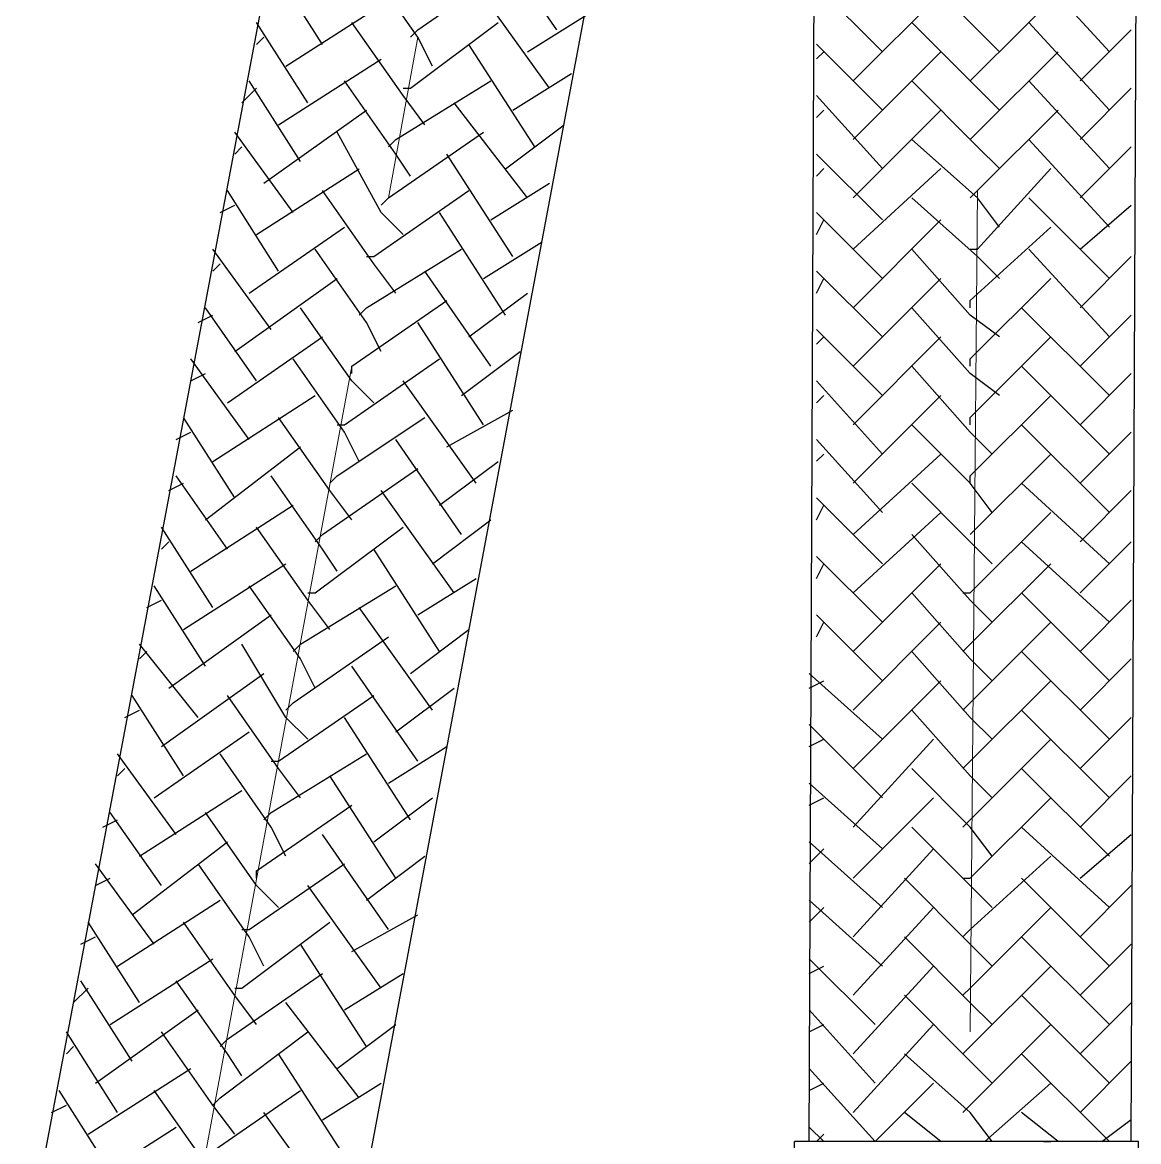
# Model space of a CAD drawing. Extents: x 0 to 1128, y 0 to 827.
# Drawn here: x 360.21 to 403.23, y 146.43 to 189.57 of the extents above; entities that cross this region are included whole.
import ezdxf

# ---------------------------------------------------------------- set-up
doc = ezdxf.new("R2010")
doc.units = 0
doc.header["$LTSCALE"] = 4
doc.header["$MEASUREMENT"] = 0
doc.linetypes.add('CENTER2', pattern=[28.575, 19.05, -3.175, 3.175, -3.175])
doc.layers.get('0').update_dxf_attribs({"linetype": 'CONTINUOUS'})
doc.layers.add('Cneter', color=1, linetype='CENTER2', lineweight=13)

msp = doc.modelspace()

# ---------------------------------------------------------------- linework, layer by layer
for points in [[(390.535, 146.427), (390.535, 146.427), (390.816, 211.839), (390.816, 211.839)], [(402.945, 146.427), (402.945, 146.427), (403.226, 211.839), (403.226, 211.839)], [(360.214, 141.349), (360.214, 141.349), (372.342, 205.635), (372.342, 205.635)], [(372.342, 139.093), (372.342, 139.093), (384.469, 203.663), (384.469, 203.663)], [(380.804, 189.284), (380.804, 189.284), (378.265, 192.947), (378.265, 192.947)], [(371.779, 188.719), (371.779, 188.719), (369.805, 191.821), (369.805, 191.821)], [(402.098, 188.436), (402.098, 188.436), (398.996, 191.823), (398.996, 191.823)], [(380.522, 187.027), (380.522, 187.027), (377.702, 190.975), (377.702, 190.975)], [(393.353, 188.436), (393.353, 188.436), (390.816, 190.977), (390.816, 190.977)], [(392.226, 187.31), (392.226, 187.31), (395.611, 190.692), (395.611, 190.692)], [(370.368, 187.873), (370.368, 187.873), (374.316, 190.41), (374.316, 190.41)], [(379.676, 188.436), (379.676, 188.436), (381.932, 189.847), (381.932, 189.847)], [(371.214, 186.462), (371.214, 186.462), (369.24, 189.564), (369.24, 189.564)], [(402.098, 186.182), (402.098, 186.182), (398.996, 189.566), (398.996, 189.566)], [(369.24, 188.719), (369.24, 188.719), (369.522, 188.999), (369.522, 188.999)], [(400.969, 187.31), (400.969, 187.31), (402.945, 189.282), (402.945, 189.282)], [(379.959, 184.771), (379.959, 184.771), (377.418, 188.719), (377.418, 188.719)], [(393.353, 186.182), (393.353, 186.182), (390.816, 188.721), (390.816, 188.721)], [(370.085, 185.617), (370.085, 185.617), (374.035, 188.153), (374.035, 188.153)], [(390.816, 188.156), (390.816, 188.156), (391.098, 188.436), (391.098, 188.436)], [(392.226, 185.054), (392.226, 185.054), (395.611, 188.436), (395.611, 188.436)], [(370.933, 184.208), (370.933, 184.208), (368.959, 187.308), (368.959, 187.308)], [(379.113, 186.182), (379.113, 186.182), (381.367, 187.59), (381.367, 187.59)], [(402.098, 183.927), (402.098, 183.927), (398.996, 187.31), (398.996, 187.31)], [(368.675, 186.462), (368.675, 186.462), (369.24, 187.027), (369.24, 187.027)], [(400.969, 185.054), (400.969, 185.054), (402.945, 187.027), (402.945, 187.027)], [(379.676, 182.797), (379.676, 182.797), (376.857, 186.462), (376.857, 186.462)], [(393.353, 183.927), (393.353, 183.927), (390.816, 186.745), (390.816, 186.745)], [(369.522, 183.362), (369.522, 183.362), (373.47, 186.182), (373.47, 186.182)], [(390.816, 185.899), (390.816, 185.899), (391.098, 186.182), (391.098, 186.182)], [(392.226, 182.797), (392.226, 182.797), (395.611, 186.182), (395.611, 186.182)], [(378.828, 183.925), (378.828, 183.925), (381.085, 185.617), (381.085, 185.617)], [(370.651, 182.234), (370.651, 182.234), (368.394, 185.334), (368.394, 185.334)], [(368.394, 184.488), (368.394, 184.488), (368.675, 184.771), (368.675, 184.771)], [(402.098, 181.671), (402.098, 181.671), (398.996, 185.054), (398.996, 185.054)], [(400.969, 182.797), (400.969, 182.797), (402.945, 184.773), (402.945, 184.773)], [(379.113, 180.541), (379.113, 180.541), (376.572, 184.488), (376.572, 184.488)], [(393.353, 181.952), (393.353, 181.952), (390.816, 184.49), (390.816, 184.49)], [(369.24, 181.386), (369.24, 181.386), (373.189, 183.925), (373.189, 183.925)], [(390.816, 183.643), (390.816, 183.643), (391.098, 183.927), (391.098, 183.927)], [(392.226, 180.825), (392.226, 180.825), (395.611, 183.927), (395.611, 183.927)], [(378.265, 181.952), (378.265, 181.952), (380.522, 183.362), (380.522, 183.362)], [(370.085, 179.978), (370.085, 179.978), (368.114, 183.08), (368.114, 183.08)], [(367.829, 182.234), (367.829, 182.234), (368.394, 182.517), (368.394, 182.517)], [(402.098, 179.697), (402.098, 179.697), (398.996, 182.797), (398.996, 182.797)], [(400.969, 180.825), (400.969, 180.825), (402.945, 182.517), (402.945, 182.517)], [(378.828, 178.284), (378.828, 178.284), (376.291, 182.234), (376.291, 182.234)], [(393.353, 179.697), (393.353, 179.697), (390.816, 182.234), (390.816, 182.234)], [(368.959, 179.132), (368.959, 179.132), (372.624, 181.669), (372.624, 181.669)], [(390.816, 181.388), (390.816, 181.388), (391.098, 181.952), (391.098, 181.952)], [(392.226, 178.569), (392.226, 178.569), (395.611, 181.952), (395.611, 181.952)], [(369.805, 177.723), (369.805, 177.723), (367.549, 180.823), (367.549, 180.823)], [(377.983, 179.695), (377.983, 179.695), (380.239, 181.106), (380.239, 181.106)], [(402.098, 177.441), (402.098, 177.441), (398.996, 180.825), (398.996, 180.825)], [(400.969, 178.569), (400.969, 178.569), (402.945, 180.543), (402.945, 180.543)], [(367.549, 179.978), (367.549, 179.978), (367.829, 180.26), (367.829, 180.26)], [(378.265, 176.313), (378.265, 176.313), (375.726, 179.978), (375.726, 179.978)], [(393.353, 177.441), (393.353, 177.441), (390.816, 179.978), (390.816, 179.978)], [(368.394, 176.878), (368.394, 176.878), (372.342, 179.695), (372.342, 179.695)], [(390.816, 179.132), (390.816, 179.132), (391.098, 179.697), (391.098, 179.697)], [(392.226, 176.313), (392.226, 176.313), (395.611, 179.697), (395.611, 179.697)], [(377.418, 177.439), (377.418, 177.439), (379.676, 179.132), (379.676, 179.132)], [(366.983, 178.004), (366.983, 178.004), (367.549, 178.284), (367.549, 178.284)], [(369.24, 175.748), (369.24, 175.748), (367.264, 178.569), (367.264, 178.569)], [(402.098, 175.184), (402.098, 175.184), (398.713, 178.569), (398.713, 178.569)], [(400.969, 176.313), (400.969, 176.313), (402.945, 178.286), (402.945, 178.286)], [(377.983, 174.056), (377.983, 174.056), (375.446, 178.004), (375.446, 178.004)], [(368.114, 174.902), (368.114, 174.902), (371.779, 177.439), (371.779, 177.439)], [(393.353, 175.184), (393.353, 175.184), (390.816, 177.723), (390.816, 177.723)], [(390.816, 177.16), (390.816, 177.16), (391.098, 177.441), (391.098, 177.441)], [(392.226, 174.058), (392.226, 174.058), (395.611, 177.441), (395.611, 177.441)], [(377.137, 175.184), (377.137, 175.184), (379.393, 176.878), (379.393, 176.878)], [(368.959, 173.491), (368.959, 173.491), (366.703, 176.593), (366.703, 176.593)], [(366.703, 175.748), (366.703, 175.748), (367.264, 176.032), (367.264, 176.032)], [(402.098, 172.928), (402.098, 172.928), (398.713, 176.313), (398.713, 176.313)], [(400.969, 174.058), (400.969, 174.058), (402.945, 176.03), (402.945, 176.03)], [(377.702, 171.8), (377.702, 171.8), (374.881, 175.748), (374.881, 175.748)], [(393.353, 172.928), (393.353, 172.928), (390.816, 175.75), (390.816, 175.75)], [(367.549, 172.646), (367.549, 172.646), (371.496, 175.184), (371.496, 175.184)], [(390.816, 174.904), (390.816, 174.904), (391.098, 175.184), (391.098, 175.184)], [(392.226, 171.802), (392.226, 171.802), (395.611, 175.184), (395.611, 175.184)], [(368.394, 171.237), (368.394, 171.237), (366.418, 174.337), (366.418, 174.337)], [(376.572, 173.211), (376.572, 173.211), (379.113, 174.621), (379.113, 174.621)], [(402.098, 170.676), (402.098, 170.676), (398.713, 174.058), (398.713, 174.058)], [(366.138, 173.491), (366.138, 173.491), (366.703, 173.776), (366.703, 173.776)], [(377.137, 169.828), (377.137, 169.828), (374.6, 173.491), (374.6, 173.491)], [(393.353, 170.676), (393.353, 170.676), (390.816, 173.493), (390.816, 173.493)], [(400.969, 171.802), (400.969, 171.802), (402.945, 173.776), (402.945, 173.776)], [(367.264, 170.391), (367.264, 170.391), (370.933, 173.211), (370.933, 173.211)], [(376.291, 170.954), (376.291, 170.954), (378.548, 172.646), (378.548, 172.646)], [(390.816, 172.648), (390.816, 172.648), (391.098, 172.928), (391.098, 172.928)], [(392.226, 169.828), (392.226, 169.828), (395.611, 172.928), (395.611, 172.928)], [(396.739, 169.828), (396.739, 169.828), (399.841, 172.928), (399.841, 172.928)], [(365.857, 171.519), (365.857, 171.519), (366.418, 171.8), (366.418, 171.8)], [(368.114, 169.263), (368.114, 169.263), (366.138, 172.085), (366.138, 172.085)], [(402.098, 168.7), (402.098, 168.7), (398.713, 171.802), (398.713, 171.802)], [(376.857, 167.572), (376.857, 167.572), (374.035, 171.519), (374.035, 171.519)], [(400.969, 169.546), (400.969, 169.546), (402.945, 171.521), (402.945, 171.521)], [(366.703, 168.417), (366.703, 168.417), (370.651, 170.954), (370.651, 170.954)], [(393.353, 168.7), (393.353, 168.7), (390.816, 171.237), (390.816, 171.237)], [(390.816, 170.391), (390.816, 170.391), (391.098, 170.956), (391.098, 170.956)], [(392.226, 167.574), (392.226, 167.574), (395.611, 170.676), (395.611, 170.676)], [(367.549, 167.007), (367.549, 167.007), (365.573, 170.109), (365.573, 170.109)], [(376.011, 168.7), (376.011, 168.7), (378.265, 170.391), (378.265, 170.391)], [(365.573, 169.263), (365.573, 169.263), (365.857, 169.546), (365.857, 169.546)], [(402.098, 166.444), (402.098, 166.444), (398.713, 169.546), (398.713, 169.546)], [(400.969, 167.574), (400.969, 167.574), (402.945, 169.546), (402.945, 169.546)], [(376.291, 165.315), (376.291, 165.315), (373.753, 169.263), (373.753, 169.263)], [(366.418, 166.161), (366.418, 166.161), (370.368, 168.7), (370.368, 168.7)], [(393.353, 166.444), (393.353, 166.444), (390.816, 168.98), (390.816, 168.98)], [(390.816, 168.135), (390.816, 168.135), (391.098, 168.7), (391.098, 168.7)], [(392.226, 165.317), (392.226, 165.317), (395.611, 168.7), (395.611, 168.7)], [(367.264, 164.752), (367.264, 164.752), (365.292, 167.854), (365.292, 167.854)], [(375.446, 166.726), (375.446, 166.726), (377.702, 168.135), (377.702, 168.135)], [(402.098, 164.189), (402.098, 164.189), (398.713, 167.574), (398.713, 167.574)], [(365.01, 167.007), (365.01, 167.007), (365.573, 167.289), (365.573, 167.289)], [(376.011, 163.061), (376.011, 163.061), (373.189, 167.007), (373.189, 167.007)], [(400.969, 165.317), (400.969, 165.317), (402.945, 167.289), (402.945, 167.289)], [(365.857, 163.907), (365.857, 163.907), (369.805, 166.726), (369.805, 166.726)], [(393.353, 164.189), (393.353, 164.189), (390.816, 166.728), (390.816, 166.728)], [(375.163, 164.47), (375.163, 164.47), (377.418, 166.161), (377.418, 166.161)], [(390.816, 165.881), (390.816, 165.881), (391.098, 166.444), (391.098, 166.444)], [(392.226, 163.061), (392.226, 163.061), (395.611, 166.444), (395.611, 166.444)], [(366.983, 162.779), (366.983, 162.779), (364.727, 165.598), (364.727, 165.598)], [(364.727, 165.035), (364.727, 165.035), (365.01, 165.315), (365.01, 165.315)], [(402.098, 161.933), (402.098, 161.933), (398.713, 165.317), (398.713, 165.317)], [(400.969, 163.061), (400.969, 163.061), (402.945, 165.035), (402.945, 165.035)], [(365.573, 161.65), (365.573, 161.65), (369.522, 164.47), (369.522, 164.47)], [(375.446, 161.085), (375.446, 161.085), (372.907, 164.752), (372.907, 164.752)], [(393.353, 161.933), (393.353, 161.933), (390.535, 164.472), (390.535, 164.472)], [(390.535, 163.907), (390.535, 163.907), (391.098, 164.189), (391.098, 164.189)], [(392.226, 160.805), (392.226, 160.805), (395.611, 164.189), (395.611, 164.189)], [(366.418, 160.524), (366.418, 160.524), (364.447, 163.624), (364.447, 163.624)], [(374.6, 162.215), (374.6, 162.215), (376.857, 163.907), (376.857, 163.907)], [(364.162, 162.779), (364.162, 162.779), (364.727, 163.061), (364.727, 163.061)], [(375.163, 158.831), (375.163, 158.831), (372.624, 162.779), (372.624, 162.779)], [(402.098, 159.679), (402.098, 159.679), (398.713, 163.061), (398.713, 163.061)], [(400.969, 160.805), (400.969, 160.805), (402.945, 162.779), (402.945, 162.779)], [(365.292, 159.677), (365.292, 159.677), (368.959, 162.215), (368.959, 162.215)], [(393.353, 159.679), (393.353, 159.679), (390.535, 162.498), (390.535, 162.498)], [(390.535, 161.65), (390.535, 161.65), (391.098, 161.933), (391.098, 161.933)], [(392.226, 158.55), (392.226, 158.55), (395.328, 161.933), (395.328, 161.933)], [(366.138, 158.268), (366.138, 158.268), (363.881, 161.37), (363.881, 161.37)], [(374.316, 160.24), (374.316, 160.24), (376.572, 161.65), (376.572, 161.65)], [(363.881, 160.524), (363.881, 160.524), (364.162, 160.805), (364.162, 160.805)], [(374.6, 156.577), (374.6, 156.577), (372.061, 160.524), (372.061, 160.524)], [(402.098, 157.422), (402.098, 157.422), (398.713, 160.805), (398.713, 160.805)], [(400.969, 158.55), (400.969, 158.55), (402.945, 160.524), (402.945, 160.524)], [(393.353, 157.705), (393.353, 157.705), (390.535, 160.242), (390.535, 160.242)], [(364.727, 157.422), (364.727, 157.422), (368.675, 159.959), (368.675, 159.959)], [(373.753, 157.985), (373.753, 157.985), (376.011, 159.677), (376.011, 159.677)], [(390.535, 159.396), (390.535, 159.396), (391.098, 159.679), (391.098, 159.679)], [(392.226, 156.577), (392.226, 156.577), (395.328, 159.679), (395.328, 159.679)], [(363.316, 158.548), (363.316, 158.548), (363.881, 158.831), (363.881, 158.831)], [(365.573, 156.292), (365.573, 156.292), (363.599, 159.113), (363.599, 159.113)], [(402.098, 155.448), (402.098, 155.448), (398.713, 158.55), (398.713, 158.55)], [(364.447, 155.166), (364.447, 155.166), (368.114, 157.985), (368.114, 157.985)], [(374.316, 154.601), (374.316, 154.601), (371.779, 158.268), (371.779, 158.268)], [(393.353, 155.448), (393.353, 155.448), (390.535, 157.985), (390.535, 157.985)], [(400.969, 156.577), (400.969, 156.577), (402.945, 158.268), (402.945, 158.268)], [(390.535, 157.14), (390.535, 157.14), (391.098, 157.705), (391.098, 157.705)], [(392.226, 154.32), (392.226, 154.32), (395.328, 157.705), (395.328, 157.705)], [(365.292, 154.038), (365.292, 154.038), (363.036, 157.138), (363.036, 157.138)], [(373.47, 155.731), (373.47, 155.731), (375.726, 157.422), (375.726, 157.422)], [(363.036, 156.292), (363.036, 156.292), (363.599, 156.577), (363.599, 156.577)], [(374.035, 152.344), (374.035, 152.344), (371.214, 156.292), (371.214, 156.292)], [(402.098, 153.192), (402.098, 153.192), (398.713, 156.577), (398.713, 156.577)], [(400.969, 154.32), (400.969, 154.32), (402.945, 156.294), (402.945, 156.294)], [(363.881, 153.19), (363.881, 153.19), (367.829, 155.731), (367.829, 155.731)], [(393.353, 153.192), (393.353, 153.192), (390.535, 155.729), (390.535, 155.729)], [(390.535, 154.883), (390.535, 154.883), (391.098, 155.448), (391.098, 155.448)], [(392.226, 152.066), (392.226, 152.066), (395.328, 155.448), (395.328, 155.448)], [(364.727, 151.783), (364.727, 151.783), (362.753, 154.885), (362.753, 154.885)], [(372.907, 153.755), (372.907, 153.755), (375.446, 155.166), (375.446, 155.166)], [(362.471, 154.038), (362.471, 154.038), (363.036, 154.32), (363.036, 154.32)], [(373.47, 150.09), (373.47, 150.09), (370.933, 154.038), (370.933, 154.038)], [(402.098, 150.936), (402.098, 150.936), (398.713, 154.32), (398.713, 154.32)], [(400.969, 152.066), (400.969, 152.066), (402.945, 154.038), (402.945, 154.038)], [(363.599, 150.936), (363.599, 150.936), (367.549, 153.475), (367.549, 153.475)], [(393.072, 150.936), (393.072, 150.936), (390.535, 153.475), (390.535, 153.475)], [(390.535, 152.912), (390.535, 152.912), (391.098, 153.192), (391.098, 153.192)], [(392.226, 149.81), (392.226, 149.81), (395.328, 153.192), (395.328, 153.192)], [(372.624, 151.499), (372.624, 151.499), (374.881, 152.909), (374.881, 152.909)], [(362.19, 151.783), (362.19, 151.783), (362.753, 152.344), (362.753, 152.344)], [(364.447, 149.527), (364.447, 149.527), (362.471, 152.629), (362.471, 152.629)], [(402.098, 148.681), (402.098, 148.681), (398.713, 152.066), (398.713, 152.066)], [(363.036, 148.681), (363.036, 148.681), (366.983, 151.499), (366.983, 151.499)], [(373.189, 148.116), (373.189, 148.116), (370.368, 151.783), (370.368, 151.783)], [(393.072, 148.681), (393.072, 148.681), (390.535, 151.501), (390.535, 151.501)], [(400.969, 149.81), (400.969, 149.81), (402.945, 151.781), (402.945, 151.781)], [(363.881, 147.553), (363.881, 147.553), (361.908, 150.653), (361.908, 150.653)], [(372.342, 149.244), (372.342, 149.244), (374.6, 150.936), (374.6, 150.936)], [(390.535, 150.655), (390.535, 150.655), (391.098, 150.936), (391.098, 150.936)], [(392.226, 147.553), (392.226, 147.553), (395.328, 150.936), (395.328, 150.936)], [(361.908, 149.807), (361.908, 149.807), (362.19, 150.09), (362.19, 150.09)], [(372.624, 145.86), (372.624, 145.86), (370.085, 149.807), (370.085, 149.807)], [(402.098, 146.427), (402.098, 146.427), (398.713, 149.81), (398.713, 149.81)], [(400.969, 147.553), (400.969, 147.553), (402.945, 149.529), (402.945, 149.529)], [(362.753, 146.708), (362.753, 146.708), (366.703, 149.244), (366.703, 149.244)], [(393.072, 146.427), (393.072, 146.427), (390.535, 149.244), (390.535, 149.244)], [(371.779, 147.271), (371.779, 147.271), (374.035, 148.681), (374.035, 148.681)], [(390.535, 148.399), (390.535, 148.399), (391.098, 148.681), (391.098, 148.681)], [(393.072, 146.427), (393.072, 146.427), (395.328, 148.681), (395.328, 148.681)], [(397.302, 146.427), (397.302, 146.427), (399.841, 148.681), (399.841, 148.681)], [(363.599, 145.297), (363.599, 145.297), (361.625, 148.399), (361.625, 148.399)], [(361.342, 147.553), (361.342, 147.553), (361.908, 147.836), (361.908, 147.836)], [(372.342, 143.606), (372.342, 143.606), (369.522, 147.553), (369.522, 147.553)], [(395.611, 146.427), (395.611, 146.427), (394.202, 147.553), (394.202, 147.553)], [(400.124, 146.427), (400.124, 146.427), (398.713, 147.553), (398.713, 147.553)], [(401.815, 146.427), (401.815, 146.427), (402.945, 147.273), (402.945, 147.273)], [(362.19, 144.451), (362.19, 144.451), (366.138, 146.988), (366.138, 146.988)], [(391.098, 146.427), (391.098, 146.427), (390.535, 146.988), (390.535, 146.988)], [(390.816, 146.427), (390.816, 146.427), (391.098, 146.708), (391.098, 146.708)], [(403.226, 146.427), (403.226, 146.427), (389.97, 146.427), (389.97, 146.427)], [(389.97, 144.734), (389.97, 144.734), (389.97, 146.427), (389.97, 146.427)], [(402.945, 146.427), (402.945, 146.427), (390.535, 146.427), (390.535, 146.427)], [(399.559, 146.427), (399.559, 146.427), (399.841, 146.427), (399.841, 146.427)], [(403.226, 144.734), (403.226, 144.734), (403.226, 146.427), (403.226, 146.427)]]:
    msp.add_open_spline(points, degree=3)
for points in [[(376.011, 187.873), (376.011, 187.873), (375.446, 188.999), (375.446, 188.999), (375.446, 188.999), (375.446, 188.999), (373.47, 191.821), (373.47, 191.821)], [(375.163, 188.999), (375.163, 188.999), (375.446, 189.284), (375.446, 189.284), (375.446, 189.284), (375.446, 189.284), (379.113, 191.821), (379.113, 191.821)], [(397.867, 188.436), (397.867, 188.436), (397.02, 189.282), (397.02, 189.282), (397.02, 189.282), (397.02, 189.282), (394.483, 191.823), (394.483, 191.823)], [(396.739, 187.31), (396.739, 187.31), (397.02, 187.59), (397.02, 187.59), (397.02, 187.59), (397.02, 187.59), (400.124, 190.692), (400.124, 190.692)], [(375.726, 185.617), (375.726, 185.617), (374.881, 186.745), (374.881, 186.745), (374.881, 186.745), (374.881, 186.745), (372.907, 189.564), (372.907, 189.564)], [(374.881, 187.027), (374.881, 187.027), (375.163, 187.027), (375.163, 187.027), (375.163, 187.027), (375.163, 187.027), (378.548, 189.564), (378.548, 189.564)], [(397.867, 186.182), (397.867, 186.182), (397.02, 187.027), (397.02, 187.027), (397.02, 187.027), (397.02, 187.027), (394.483, 189.566), (394.483, 189.566)], [(396.739, 185.054), (396.739, 185.054), (397.02, 185.336), (397.02, 185.336), (397.02, 185.336), (397.02, 185.336), (400.124, 188.436), (400.124, 188.436)], [(375.163, 183.643), (375.163, 183.643), (374.6, 184.488), (374.6, 184.488), (374.6, 184.488), (374.6, 184.488), (372.624, 187.308), (372.624, 187.308)], [(374.316, 184.771), (374.316, 184.771), (374.6, 185.054), (374.6, 185.054), (374.6, 185.054), (374.6, 185.054), (378.265, 187.308), (378.265, 187.308)], [(397.867, 183.927), (397.867, 183.927), (397.02, 184.773), (397.02, 184.773), (397.02, 184.773), (397.02, 184.773), (394.483, 187.31), (394.483, 187.31)], [(396.739, 182.797), (396.739, 182.797), (397.02, 183.08), (397.02, 183.08), (397.02, 183.08), (397.02, 183.08), (400.124, 186.182), (400.124, 186.182)], [(374.881, 181.386), (374.881, 181.386), (374.035, 182.234), (374.035, 182.234), (374.035, 182.234), (374.035, 182.234), (372.342, 185.334), (372.342, 185.334)], [(374.035, 182.517), (374.035, 182.517), (374.316, 182.797), (374.316, 182.797), (374.316, 182.797), (374.316, 182.797), (377.983, 185.334), (377.983, 185.334)], [(397.867, 181.671), (397.867, 181.671), (397.02, 182.797), (397.02, 182.797), (397.02, 182.797), (397.02, 182.797), (394.483, 185.054), (394.483, 185.054)], [(396.739, 180.825), (396.739, 180.825), (397.02, 180.825), (397.02, 180.825), (397.02, 180.825), (397.02, 180.825), (399.841, 183.927), (399.841, 183.927)], [(374.6, 179.132), (374.6, 179.132), (373.753, 180.26), (373.753, 180.26), (373.753, 180.26), (373.753, 180.26), (371.779, 183.08), (371.779, 183.08)], [(373.47, 180.541), (373.47, 180.541), (373.753, 180.541), (373.753, 180.541), (373.753, 180.541), (373.753, 180.541), (377.418, 183.08), (377.418, 183.08)], [(397.867, 179.697), (397.867, 179.697), (397.02, 180.543), (397.02, 180.543), (397.02, 180.543), (397.02, 180.543), (394.483, 182.797), (394.483, 182.797)], [(396.739, 178.569), (396.739, 178.569), (396.739, 178.852), (396.739, 178.852), (396.739, 178.852), (396.739, 178.852), (399.841, 181.671), (399.841, 181.671)], [(374.035, 176.878), (374.035, 176.878), (373.47, 178.004), (373.47, 178.004), (373.47, 178.004), (373.47, 178.004), (371.496, 180.823), (371.496, 180.823)], [(373.189, 178.284), (373.189, 178.284), (373.47, 178.569), (373.47, 178.569), (373.47, 178.569), (373.47, 178.569), (377.137, 180.823), (377.137, 180.823)], [(397.867, 177.441), (397.867, 177.441), (396.739, 178.286), (396.739, 178.286), (396.739, 178.286), (396.739, 178.286), (394.483, 180.825), (394.483, 180.825)], [(396.739, 176.313), (396.739, 176.313), (396.739, 176.595), (396.739, 176.595), (396.739, 176.595), (396.739, 176.595), (399.841, 179.697), (399.841, 179.697)], [(372.907, 176.032), (372.907, 176.032), (372.907, 176.313), (372.907, 176.313), (372.907, 176.313), (372.907, 176.313), (376.572, 178.85), (376.572, 178.85)], [(373.753, 174.902), (373.753, 174.902), (372.907, 175.748), (372.907, 175.748), (372.907, 175.748), (372.907, 175.748), (370.933, 178.569), (370.933, 178.569)], [(397.867, 175.184), (397.867, 175.184), (396.739, 176.03), (396.739, 176.03), (396.739, 176.03), (396.739, 176.03), (394.483, 178.569), (394.483, 178.569)], [(396.739, 174.058), (396.739, 174.058), (396.739, 174.339), (396.739, 174.339), (396.739, 174.339), (396.739, 174.339), (399.841, 177.441), (399.841, 177.441)], [(373.189, 172.646), (373.189, 172.646), (372.624, 173.776), (372.624, 173.776), (372.624, 173.776), (372.624, 173.776), (370.651, 176.593), (370.651, 176.593)], [(372.342, 174.056), (372.342, 174.056), (372.624, 174.056), (372.624, 174.056), (372.624, 174.056), (372.624, 174.056), (376.291, 176.593), (376.291, 176.593)], [(397.585, 172.928), (397.585, 172.928), (396.739, 173.776), (396.739, 173.776), (396.739, 173.776), (396.739, 173.776), (394.483, 176.313), (394.483, 176.313)], [(396.739, 171.802), (396.739, 171.802), (396.739, 172.082), (396.739, 172.082), (396.739, 172.082), (396.739, 172.082), (399.841, 175.184), (399.841, 175.184)], [(372.907, 170.391), (372.907, 170.391), (372.061, 171.519), (372.061, 171.519), (372.061, 171.519), (372.061, 171.519), (370.085, 174.337), (370.085, 174.337)], [(372.061, 171.8), (372.061, 171.8), (372.342, 172.085), (372.342, 172.085), (372.342, 172.085), (372.342, 172.085), (375.726, 174.337), (375.726, 174.337)], [(397.585, 170.676), (397.585, 170.676), (396.739, 171.802), (396.739, 171.802), (396.739, 171.802), (396.739, 171.802), (394.483, 174.058), (394.483, 174.058)], [(371.496, 169.546), (371.496, 169.546), (371.779, 169.828), (371.779, 169.828), (371.779, 169.828), (371.779, 169.828), (375.446, 172.365), (375.446, 172.365)], [(372.342, 168.417), (372.342, 168.417), (371.779, 169.263), (371.779, 169.263), (371.779, 169.263), (371.779, 169.263), (369.805, 172.085), (369.805, 172.085)], [(397.585, 168.7), (397.585, 168.7), (396.739, 169.546), (396.739, 169.546), (396.739, 169.546), (396.739, 169.546), (394.483, 171.802), (394.483, 171.802)], [(396.457, 167.574), (396.457, 167.574), (396.739, 167.574), (396.739, 167.574), (396.739, 167.574), (396.739, 167.574), (399.841, 170.676), (399.841, 170.676)], [(372.061, 166.161), (372.061, 166.161), (371.214, 167.289), (371.214, 167.289), (371.214, 167.289), (371.214, 167.289), (369.24, 170.109), (369.24, 170.109)], [(371.214, 167.572), (371.214, 167.572), (371.496, 167.572), (371.496, 167.572), (371.496, 167.572), (371.496, 167.572), (374.881, 170.109), (374.881, 170.109)], [(397.585, 166.444), (397.585, 166.444), (396.739, 167.289), (396.739, 167.289), (396.739, 167.289), (396.739, 167.289), (394.483, 169.828), (394.483, 169.828)], [(396.457, 165.317), (396.457, 165.317), (396.739, 165.598), (396.739, 165.598), (396.739, 165.598), (396.739, 165.598), (399.841, 168.7), (399.841, 168.7)], [(371.496, 163.907), (371.496, 163.907), (370.933, 165.035), (370.933, 165.035), (370.933, 165.035), (370.933, 165.035), (368.959, 167.854), (368.959, 167.854)], [(370.651, 165.315), (370.651, 165.315), (370.933, 165.598), (370.933, 165.598), (370.933, 165.598), (370.933, 165.598), (374.6, 167.854), (374.6, 167.854)], [(397.585, 164.189), (397.585, 164.189), (396.739, 165.035), (396.739, 165.035), (396.739, 165.035), (396.739, 165.035), (394.483, 167.574), (394.483, 167.574)], [(396.457, 163.061), (396.457, 163.061), (396.739, 163.344), (396.739, 163.344), (396.739, 163.344), (396.739, 163.344), (399.841, 166.444), (399.841, 166.444)], [(370.368, 163.061), (370.368, 163.061), (370.651, 163.342), (370.651, 163.342), (370.651, 163.342), (370.651, 163.342), (374.316, 165.881), (374.316, 165.881)], [(371.214, 161.933), (371.214, 161.933), (370.368, 162.779), (370.368, 162.779), (370.368, 162.779), (370.368, 162.779), (368.675, 165.598), (368.675, 165.598)], [(397.585, 161.933), (397.585, 161.933), (396.739, 162.779), (396.739, 162.779), (396.739, 162.779), (396.739, 162.779), (394.483, 165.317), (394.483, 165.317)], [(396.457, 160.805), (396.457, 160.805), (396.739, 161.087), (396.739, 161.087), (396.739, 161.087), (396.739, 161.087), (399.841, 164.189), (399.841, 164.189)], [(370.933, 159.677), (370.933, 159.677), (370.085, 160.805), (370.085, 160.805), (370.085, 160.805), (370.085, 160.805), (368.114, 163.624), (368.114, 163.624)], [(369.805, 161.085), (369.805, 161.085), (370.085, 161.085), (370.085, 161.085), (370.085, 161.085), (370.085, 161.085), (373.753, 163.624), (373.753, 163.624)], [(397.585, 159.679), (397.585, 159.679), (396.739, 160.524), (396.739, 160.524), (396.739, 160.524), (396.739, 160.524), (394.483, 163.061), (394.483, 163.061)], [(396.457, 158.55), (396.457, 158.55), (396.739, 158.831), (396.739, 158.831), (396.739, 158.831), (396.739, 158.831), (399.841, 161.933), (399.841, 161.933)], [(370.368, 157.422), (370.368, 157.422), (369.805, 158.548), (369.805, 158.548), (369.805, 158.548), (369.805, 158.548), (367.829, 161.37), (367.829, 161.37)], [(369.522, 158.831), (369.522, 158.831), (369.805, 159.113), (369.805, 159.113), (369.805, 159.113), (369.805, 159.113), (373.47, 161.37), (373.47, 161.37)], [(397.585, 157.422), (397.585, 157.422), (396.739, 158.55), (396.739, 158.55), (396.739, 158.55), (396.739, 158.55), (394.483, 160.805), (394.483, 160.805)], [(396.457, 156.577), (396.457, 156.577), (396.739, 156.577), (396.739, 156.577), (396.739, 156.577), (396.739, 156.577), (399.841, 159.679), (399.841, 159.679)], [(369.24, 156.577), (369.24, 156.577), (369.24, 156.857), (369.24, 156.857), (369.24, 156.857), (369.24, 156.857), (372.907, 159.394), (372.907, 159.394)], [(370.085, 155.446), (370.085, 155.446), (369.24, 156.292), (369.24, 156.292), (369.24, 156.292), (369.24, 156.292), (367.264, 159.113), (367.264, 159.113)], [(397.585, 155.448), (397.585, 155.448), (396.739, 156.294), (396.739, 156.294), (396.739, 156.294), (396.739, 156.294), (394.483, 158.55), (394.483, 158.55)], [(369.522, 153.19), (369.522, 153.19), (368.959, 154.32), (368.959, 154.32), (368.959, 154.32), (368.959, 154.32), (366.983, 157.138), (366.983, 157.138)], [(368.675, 154.601), (368.675, 154.601), (368.959, 154.601), (368.959, 154.601), (368.959, 154.601), (368.959, 154.601), (372.624, 157.138), (372.624, 157.138)], [(396.457, 154.32), (396.457, 154.32), (396.739, 154.603), (396.739, 154.603), (396.739, 154.603), (396.739, 154.603), (399.841, 157.422), (399.841, 157.422)], [(397.585, 153.192), (397.585, 153.192), (396.739, 154.038), (396.739, 154.038), (396.739, 154.038), (396.739, 154.038), (394.202, 156.577), (394.202, 156.577)], [(396.457, 152.066), (396.457, 152.066), (396.739, 152.346), (396.739, 152.346), (396.739, 152.346), (396.739, 152.346), (399.841, 155.448), (399.841, 155.448)], [(369.24, 150.936), (369.24, 150.936), (368.394, 152.064), (368.394, 152.064), (368.394, 152.064), (368.394, 152.064), (366.418, 154.885), (366.418, 154.885)], [(368.394, 152.344), (368.394, 152.344), (368.675, 152.344), (368.675, 152.344), (368.675, 152.344), (368.675, 152.344), (372.061, 154.885), (372.061, 154.885)], [(397.585, 150.936), (397.585, 150.936), (396.739, 151.781), (396.739, 151.781), (396.739, 151.781), (396.739, 151.781), (394.202, 154.32), (394.202, 154.32)], [(396.457, 149.81), (396.457, 149.81), (396.739, 150.09), (396.739, 150.09), (396.739, 150.09), (396.739, 150.09), (399.841, 153.192), (399.841, 153.192)], [(367.829, 150.09), (367.829, 150.09), (368.114, 150.373), (368.114, 150.373), (368.114, 150.373), (368.114, 150.373), (371.779, 152.909), (371.779, 152.909)], [(368.675, 148.962), (368.675, 148.962), (368.114, 149.807), (368.114, 149.807), (368.114, 149.807), (368.114, 149.807), (366.138, 152.629), (366.138, 152.629)], [(397.585, 148.681), (397.585, 148.681), (396.739, 149.529), (396.739, 149.529), (396.739, 149.529), (396.739, 149.529), (394.202, 152.066), (394.202, 152.066)], [(368.394, 146.708), (368.394, 146.708), (367.549, 147.836), (367.549, 147.836), (367.549, 147.836), (367.549, 147.836), (365.573, 150.653), (365.573, 150.653)], [(367.549, 147.836), (367.549, 147.836), (367.829, 148.116), (367.829, 148.116), (367.829, 148.116), (367.829, 148.116), (371.214, 150.653), (371.214, 150.653)], [(396.457, 147.553), (396.457, 147.553), (396.739, 147.834), (396.739, 147.834), (396.739, 147.834), (396.739, 147.834), (399.841, 150.936), (399.841, 150.936)], [(397.585, 146.427), (397.585, 146.427), (396.739, 147.553), (396.739, 147.553), (396.739, 147.553), (396.739, 147.553), (394.202, 149.81), (394.202, 149.81)], [(367.829, 144.451), (367.829, 144.451), (367.264, 145.579), (367.264, 145.579), (367.264, 145.579), (367.264, 145.579), (365.292, 148.399), (365.292, 148.399)], [(366.983, 145.86), (366.983, 145.86), (367.264, 145.86), (367.264, 145.86), (367.264, 145.86), (367.264, 145.86), (370.933, 148.399), (370.933, 148.399)]]:
    msp.add_open_spline(points, degree=3, knots=[0, 0, 0, 0, 0.5, 0.5, 0.5, 0.5, 1, 1, 1, 1])
at = {"layer": 'Cneter', "lineweight": 5, "ltscale": 0.5}
for points in [[(374.316, 182.797), (374.316, 182.797), (375.446, 188.999), (375.446, 188.999)], [(396.739, 150.655), (396.739, 150.655), (397.02, 183.08), (397.02, 183.08)], [(366.983, 144.451), (366.983, 144.451), (372.907, 176.313), (372.907, 176.313)]]:
    msp.add_open_spline(points, degree=3, dxfattribs=at)

doc.saveas('drawing.dxf')
